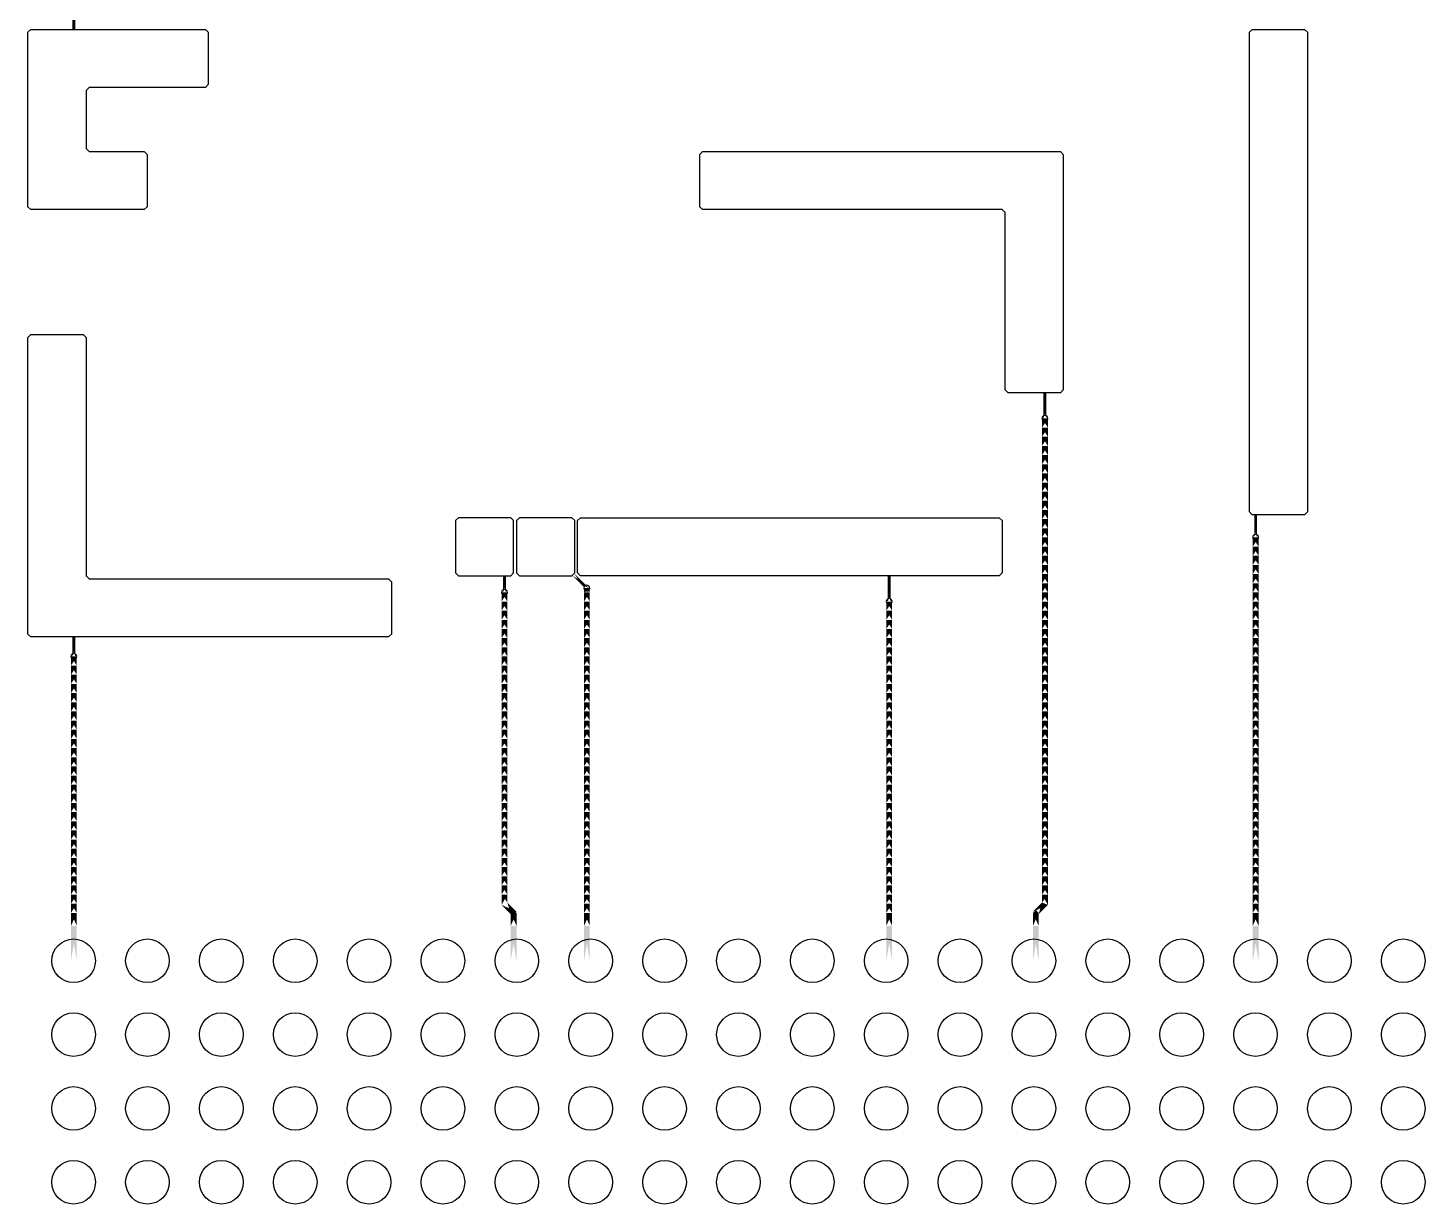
# Model space of a CAD drawing. Header units: metres. Extents: x -14835 to 79490, y -65266 to 750.
# Drawn here: x 31450 to 79490, y -65266 to -24805 of the extents above; entities that cross this region are included whole.
import ezdxf

# ---------------------------------------------------------------- set-up
doc = ezdxf.new("R2010")
doc.units = ezdxf.units.M

msp = doc.modelspace()

# ---------------------------------------------------------------- linework, layer by layer
for points in [[(31450, -24955), (31450, -24955), (31550, -24855), (37550, -24855), (37650, -24955), (37650, -26755), (37550, -26855), (33550, -26855), (33450, -26955), (33450, -28955), (33550, -29055), (35450, -29055), (35550, -29155), (35550, -30955), (35450, -31055), (31550, -31055), (31450, -30955), (31450, -24955)], [(73450, -24955), (73450, -24955), (73550, -24855), (75350, -24855), (75450, -24955), (75450, -41455), (75350, -41555), (73550, -41555), (73450, -41455), (73450, -24955)], [(54550, -29155), (54550, -29155), (54650, -29055), (66950, -29055), (67050, -29155), (67050, -37255), (66950, -37355), (65150, -37355), (65050, -37255), (65050, -31155), (64950, -31055), (54650, -31055), (54550, -30955), (54550, -29155)], [(31450, -35455), (31450, -35455), (31550, -35355), (33350, -35355), (33450, -35455), (33450, -43655), (33550, -43755), (43850, -43755), (43950, -43855), (43950, -45655), (43850, -45755), (31550, -45755), (31450, -45655), (31450, -35455)], [(46150, -41755), (46150, -43555), (46250, -43655), (48050, -43655), (48150, -43555), (48150, -41755), (48050, -41655), (46250, -41655), (46150, -41755)], [(48250, -41755), (48250, -43555), (48350, -43655), (50150, -43655), (50250, -43555), (50250, -41755), (50150, -41655), (48350, -41655), (48250, -41755)], [(50350, -41755), (50350, -41755), (50450, -41655), (64850, -41655), (64950, -41755), (64950, -43555), (64850, -43655), (50450, -43655), (50350, -43555), (50350, -41755)]]:
    msp.add_lwpolyline(points)
for centre in [(33020, -56896), (35560, -56896), (38100, -56896), (40640, -56896), (43180, -56896), (45720, -56896), (48260, -56896), (50800, -56896), (53340, -56896), (55880, -56896), (58420, -56896), (60960, -56896), (63500, -56896), (66040, -56896), (68580, -56896), (71120, -56896), (73660, -56896), (76200, -56896), (78740, -56896), (33020, -59436), (35560, -59436), (38100, -59436), (40640, -59436), (43180, -59436), (45720, -59436), (48260, -59436), (50800, -59436), (53340, -59436), (55880, -59436), (58420, -59436), (60960, -59436), (63500, -59436), (66040, -59436), (68580, -59436), (71120, -59436), (73660, -59436), (76200, -59436), (78740, -59436), (33020, -61976), (35560, -61976), (38100, -61976), (40640, -61976), (43180, -61976), (45720, -61976), (48260, -61976), (50800, -61976), (53340, -61976), (55880, -61976), (58420, -61976), (60960, -61976), (63500, -61976), (66040, -61976), (68580, -61976), (71120, -61976), (73660, -61976), (76200, -61976), (78740, -61976), (33020, -64516), (35560, -64516), (38100, -64516), (40640, -64516), (43180, -64516), (45720, -64516), (48260, -64516), (50800, -64516), (53340, -64516), (55880, -64516), (58420, -64516), (60960, -64516), (63500, -64516), (66040, -64516), (68580, -64516), (71120, -64516), (73660, -64516), (76200, -64516), (78740, -64516)]:
    msp.add_circle(centre, 750)
for centre in [(66420, -38238), (73665, -42333), (47835, -44223), (50670, -44075), (61065, -44538), (33030, -46428)]:
    msp.add_arc(centre, 100, 0, 359)
for points in [[(33080, -24855), (32980, -24855), (33080, -24378), (32980, -24378)], [(66370, -37355), (66470, -37355), (66370, -37923), (66470, -37923)], [(66370, -37923), (66470, -37923), (66370, -38238), (66470, -38238)], [(66370, -37923), (66470, -37923), (66470, -38238), (66370, -38238)], [(66320, -38238), (66520, -38238), (66320, -38553), (66520, -38553)], [(66320, -38238), (66520, -38238), (66520, -38553), (66320, -38553)], [(66320, -38553), (66520, -38553), (66320, -38868), (66520, -38868)], [(66320, -38553), (66520, -38553), (66520, -38868), (66320, -38868)], [(66320, -38868), (66520, -38868), (66320, -39183), (66520, -39183)], [(66320, -38868), (66520, -38868), (66520, -39183), (66320, -39183)], [(66320, -39183), (66520, -39183), (66320, -39498), (66520, -39498)], [(66320, -39183), (66520, -39183), (66520, -39498), (66320, -39498)], [(66320, -39498), (66520, -39498), (66320, -39813), (66520, -39813)], [(66320, -39498), (66520, -39498), (66520, -39813), (66320, -39813)], [(66320, -39813), (66520, -39813), (66320, -40128), (66520, -40128)], [(66320, -39813), (66520, -39813), (66520, -40128), (66320, -40128)], [(66320, -40128), (66520, -40128), (66320, -40443), (66520, -40443)], [(66320, -40128), (66520, -40128), (66520, -40443), (66320, -40443)], [(66320, -40443), (66520, -40443), (66320, -40758), (66520, -40758)], [(66320, -40443), (66520, -40443), (66520, -40758), (66320, -40758)], [(66320, -40758), (66520, -40758), (66320, -41073), (66520, -41073)], [(66320, -40758), (66520, -40758), (66520, -41073), (66320, -41073)], [(66320, -41073), (66520, -41073), (66320, -41388), (66520, -41388)], [(66320, -41073), (66520, -41073), (66520, -41388), (66320, -41388)], [(66320, -41388), (66520, -41388), (66320, -41703), (66520, -41703)], [(66320, -41388), (66520, -41388), (66520, -41703), (66320, -41703)], [(66320, -41703), (66520, -41703), (66320, -42018), (66520, -42018)], [(66320, -41703), (66520, -41703), (66520, -42018), (66320, -42018)], [(73615, -41555), (73715, -41555), (73615, -42018), (73715, -42018)], [(66320, -42018), (66520, -42018), (66320, -42333), (66520, -42333)], [(66320, -42018), (66520, -42018), (66520, -42333), (66320, -42333)], [(73615, -42018), (73715, -42018), (73615, -42333), (73715, -42333)], [(73615, -42018), (73715, -42018), (73715, -42333), (73615, -42333)], [(66320, -42333), (66520, -42333), (66320, -42648), (66520, -42648)], [(66320, -42333), (66520, -42333), (66520, -42648), (66320, -42648)], [(66320, -42648), (66520, -42648), (66320, -42963), (66520, -42963)], [(66320, -42648), (66520, -42648), (66520, -42963), (66320, -42963)], [(73565, -42333), (73765, -42333), (73565, -42648), (73765, -42648)], [(73565, -42333), (73765, -42333), (73765, -42648), (73565, -42648)], [(73565, -42648), (73765, -42648), (73565, -42963), (73765, -42963)], [(73565, -42648), (73765, -42648), (73765, -42963), (73565, -42963)], [(66320, -42963), (66520, -42963), (66320, -43278), (66520, -43278)], [(66320, -42963), (66520, -42963), (66520, -43278), (66320, -43278)], [(73565, -42963), (73765, -42963), (73565, -43278), (73765, -43278)], [(73565, -42963), (73765, -42963), (73765, -43278), (73565, -43278)], [(47785, -43655), (47885, -43655), (47785, -43908), (47885, -43908)], [(50164.644661, -43640.355339), (50235.355339, -43569.644661), (50479.644661, -43955.355339), (50550.355339, -43884.644661)], [(50164.644661, -43640.355339), (50235.355339, -43569.644661), (50550.355339, -43884.644661), (50479.644661, -43955.355339)], [(61015, -43655), (61115, -43655), (61015, -44223), (61115, -44223)], [(66320, -43278), (66520, -43278), (66320, -43593), (66520, -43593)], [(66320, -43278), (66520, -43278), (66520, -43593), (66320, -43593)], [(66320, -43593), (66520, -43593), (66320, -43908), (66520, -43908)], [(66320, -43593), (66520, -43593), (66520, -43908), (66320, -43908)], [(73565, -43278), (73765, -43278), (73565, -43593), (73765, -43593)], [(73565, -43278), (73765, -43278), (73765, -43593), (73565, -43593)], [(73565, -43593), (73765, -43593), (73565, -43908), (73765, -43908)], [(73565, -43593), (73765, -43593), (73765, -43908), (73565, -43908)], [(47785, -43908), (47885, -43908), (47785, -44223), (47885, -44223)], [(47785, -43908), (47885, -43908), (47885, -44223), (47785, -44223)], [(50479.644661, -43955.355339), (50550.355339, -43884.644661), (50599.3, -44075), (50740.7, -44075)], [(50479.644661, -43955.355339), (50550.355339, -43884.644661), (50740.7, -44075), (50599.3, -44075)], [(50570, -44075), (50770, -44075), (50770, -44223), (50570, -44223)], [(50570, -44075), (50770, -44075), (50570, -44223), (50770, -44223)], [(66320, -43908), (66520, -43908), (66320, -44223), (66520, -44223)], [(66320, -43908), (66520, -43908), (66520, -44223), (66320, -44223)], [(73565, -43908), (73765, -43908), (73565, -44223), (73765, -44223)], [(73565, -43908), (73765, -43908), (73765, -44223), (73565, -44223)], [(47735, -44223), (47935, -44223), (47735, -44538), (47935, -44538)], [(47735, -44223), (47935, -44223), (47935, -44538), (47735, -44538)], [(47735, -44538), (47935, -44538), (47735, -44853), (47935, -44853)], [(47735, -44538), (47935, -44538), (47935, -44853), (47735, -44853)], [(50570, -44223), (50770, -44223), (50570, -44538), (50770, -44538)], [(50570, -44223), (50770, -44223), (50770, -44538), (50570, -44538)], [(50570, -44538), (50770, -44538), (50570, -44853), (50770, -44853)], [(50570, -44538), (50770, -44538), (50770, -44853), (50570, -44853)], [(60965, -44538), (61165, -44538), (60965, -44853), (61165, -44853)], [(60965, -44538), (61165, -44538), (61165, -44853), (60965, -44853)], [(61015, -44223), (61115, -44223), (61015, -44538), (61115, -44538)], [(61015, -44223), (61115, -44223), (61115, -44538), (61015, -44538)], [(66320, -44223), (66520, -44223), (66320, -44538), (66520, -44538)], [(66320, -44223), (66520, -44223), (66520, -44538), (66320, -44538)], [(66320, -44538), (66520, -44538), (66320, -44853), (66520, -44853)], [(66320, -44538), (66520, -44538), (66520, -44853), (66320, -44853)], [(73565, -44223), (73765, -44223), (73565, -44538), (73765, -44538)], [(73565, -44223), (73765, -44223), (73765, -44538), (73565, -44538)], [(73565, -44538), (73765, -44538), (73565, -44853), (73765, -44853)], [(73565, -44538), (73765, -44538), (73765, -44853), (73565, -44853)], [(47735, -44853), (47935, -44853), (47735, -45168), (47935, -45168)], [(47735, -44853), (47935, -44853), (47935, -45168), (47735, -45168)], [(50570, -44853), (50770, -44853), (50570, -45168), (50770, -45168)], [(50570, -44853), (50770, -44853), (50770, -45168), (50570, -45168)], [(60965, -44853), (61165, -44853), (60965, -45168), (61165, -45168)], [(60965, -44853), (61165, -44853), (61165, -45168), (60965, -45168)], [(66320, -44853), (66520, -44853), (66320, -45168), (66520, -45168)], [(66320, -44853), (66520, -44853), (66520, -45168), (66320, -45168)], [(73565, -44853), (73765, -44853), (73565, -45168), (73765, -45168)], [(73565, -44853), (73765, -44853), (73765, -45168), (73565, -45168)], [(47735, -45168), (47935, -45168), (47735, -45483), (47935, -45483)], [(47735, -45168), (47935, -45168), (47935, -45483), (47735, -45483)], [(47735, -45483), (47935, -45483), (47735, -45798), (47935, -45798)], [(47735, -45483), (47935, -45483), (47935, -45798), (47735, -45798)], [(50570, -45168), (50770, -45168), (50570, -45483), (50770, -45483)], [(50570, -45168), (50770, -45168), (50770, -45483), (50570, -45483)], [(50570, -45483), (50770, -45483), (50570, -45798), (50770, -45798)], [(50570, -45483), (50770, -45483), (50770, -45798), (50570, -45798)], [(60965, -45168), (61165, -45168), (60965, -45483), (61165, -45483)], [(60965, -45168), (61165, -45168), (61165, -45483), (60965, -45483)], [(60965, -45483), (61165, -45483), (60965, -45798), (61165, -45798)], [(60965, -45483), (61165, -45483), (61165, -45798), (60965, -45798)], [(66320, -45168), (66520, -45168), (66320, -45483), (66520, -45483)], [(66320, -45168), (66520, -45168), (66520, -45483), (66320, -45483)], [(66320, -45483), (66520, -45483), (66320, -45798), (66520, -45798)], [(66320, -45483), (66520, -45483), (66520, -45798), (66320, -45798)], [(73565, -45168), (73765, -45168), (73565, -45483), (73765, -45483)], [(73565, -45168), (73765, -45168), (73765, -45483), (73565, -45483)], [(73565, -45483), (73765, -45483), (73565, -45798), (73765, -45798)], [(73565, -45483), (73765, -45483), (73765, -45798), (73565, -45798)], [(32980, -45755), (33080, -45755), (32980, -46113), (33080, -46113)], [(32980, -46113), (33080, -46113), (32980, -46428), (33080, -46428)], [(32980, -46113), (33080, -46113), (33080, -46428), (32980, -46428)], [(47735, -45798), (47935, -45798), (47735, -46113), (47935, -46113)], [(47735, -45798), (47935, -45798), (47935, -46113), (47735, -46113)], [(47735, -46113), (47935, -46113), (47735, -46428), (47935, -46428)], [(47735, -46113), (47935, -46113), (47935, -46428), (47735, -46428)], [(50570, -45798), (50770, -45798), (50570, -46113), (50770, -46113)], [(50570, -45798), (50770, -45798), (50770, -46113), (50570, -46113)], [(50570, -46113), (50770, -46113), (50570, -46428), (50770, -46428)], [(50570, -46113), (50770, -46113), (50770, -46428), (50570, -46428)], [(60965, -45798), (61165, -45798), (60965, -46113), (61165, -46113)], [(60965, -45798), (61165, -45798), (61165, -46113), (60965, -46113)], [(60965, -46113), (61165, -46113), (60965, -46428), (61165, -46428)], [(60965, -46113), (61165, -46113), (61165, -46428), (60965, -46428)], [(66320, -45798), (66520, -45798), (66320, -46113), (66520, -46113)], [(66320, -45798), (66520, -45798), (66520, -46113), (66320, -46113)], [(66320, -46113), (66520, -46113), (66320, -46428), (66520, -46428)], [(66320, -46113), (66520, -46113), (66520, -46428), (66320, -46428)], [(73565, -45798), (73765, -45798), (73565, -46113), (73765, -46113)], [(73565, -45798), (73765, -45798), (73765, -46113), (73565, -46113)], [(73565, -46113), (73765, -46113), (73565, -46428), (73765, -46428)], [(73565, -46113), (73765, -46113), (73765, -46428), (73565, -46428)], [(32930, -46428), (33130, -46428), (32930, -46743), (33130, -46743)], [(32930, -46428), (33130, -46428), (33130, -46743), (32930, -46743)], [(47735, -46428), (47935, -46428), (47735, -46743), (47935, -46743)], [(47735, -46428), (47935, -46428), (47935, -46743), (47735, -46743)], [(50570, -46428), (50770, -46428), (50570, -46743), (50770, -46743)], [(50570, -46428), (50770, -46428), (50770, -46743), (50570, -46743)], [(60965, -46428), (61165, -46428), (60965, -46743), (61165, -46743)], [(60965, -46428), (61165, -46428), (61165, -46743), (60965, -46743)], [(66320, -46428), (66520, -46428), (66320, -46743), (66520, -46743)], [(66320, -46428), (66520, -46428), (66520, -46743), (66320, -46743)], [(73565, -46428), (73765, -46428), (73565, -46743), (73765, -46743)], [(73565, -46428), (73765, -46428), (73765, -46743), (73565, -46743)], [(32930, -46743), (33130, -46743), (32930, -47058), (33130, -47058)], [(32930, -46743), (33130, -46743), (33130, -47058), (32930, -47058)], [(32930, -47058), (33130, -47058), (32930, -47373), (33130, -47373)], [(32930, -47058), (33130, -47058), (33130, -47373), (32930, -47373)], [(47735, -46743), (47935, -46743), (47735, -47058), (47935, -47058)], [(47735, -46743), (47935, -46743), (47935, -47058), (47735, -47058)], [(47735, -47058), (47935, -47058), (47735, -47373), (47935, -47373)], [(47735, -47058), (47935, -47058), (47935, -47373), (47735, -47373)], [(50570, -46743), (50770, -46743), (50570, -47058), (50770, -47058)], [(50570, -46743), (50770, -46743), (50770, -47058), (50570, -47058)], [(50570, -47058), (50770, -47058), (50570, -47373), (50770, -47373)], [(50570, -47058), (50770, -47058), (50770, -47373), (50570, -47373)], [(60965, -46743), (61165, -46743), (60965, -47058), (61165, -47058)], [(60965, -46743), (61165, -46743), (61165, -47058), (60965, -47058)], [(60965, -47058), (61165, -47058), (60965, -47373), (61165, -47373)], [(60965, -47058), (61165, -47058), (61165, -47373), (60965, -47373)], [(66320, -46743), (66520, -46743), (66320, -47058), (66520, -47058)], [(66320, -46743), (66520, -46743), (66520, -47058), (66320, -47058)], [(66320, -47058), (66520, -47058), (66320, -47373), (66520, -47373)], [(66320, -47058), (66520, -47058), (66520, -47373), (66320, -47373)], [(73565, -46743), (73765, -46743), (73565, -47058), (73765, -47058)], [(73565, -46743), (73765, -46743), (73765, -47058), (73565, -47058)], [(73565, -47058), (73765, -47058), (73565, -47373), (73765, -47373)], [(73565, -47058), (73765, -47058), (73765, -47373), (73565, -47373)], [(32930, -47373), (33130, -47373), (32930, -47688), (33130, -47688)], [(32930, -47373), (33130, -47373), (33130, -47688), (32930, -47688)], [(47735, -47373), (47935, -47373), (47735, -47688), (47935, -47688)], [(47735, -47373), (47935, -47373), (47935, -47688), (47735, -47688)], [(50570, -47373), (50770, -47373), (50570, -47688), (50770, -47688)], [(50570, -47373), (50770, -47373), (50770, -47688), (50570, -47688)], [(60965, -47373), (61165, -47373), (60965, -47688), (61165, -47688)], [(60965, -47373), (61165, -47373), (61165, -47688), (60965, -47688)], [(66320, -47373), (66520, -47373), (66320, -47688), (66520, -47688)], [(66320, -47373), (66520, -47373), (66520, -47688), (66320, -47688)], [(73565, -47373), (73765, -47373), (73565, -47688), (73765, -47688)], [(73565, -47373), (73765, -47373), (73765, -47688), (73565, -47688)], [(32930, -47688), (33130, -47688), (32930, -48003), (33130, -48003)], [(32930, -47688), (33130, -47688), (33130, -48003), (32930, -48003)], [(32930, -48003), (33130, -48003), (32930, -48318), (33130, -48318)], [(32930, -48003), (33130, -48003), (33130, -48318), (32930, -48318)], [(47735, -47688), (47935, -47688), (47735, -48003), (47935, -48003)], [(47735, -47688), (47935, -47688), (47935, -48003), (47735, -48003)], [(47735, -48003), (47935, -48003), (47735, -48318), (47935, -48318)], [(47735, -48003), (47935, -48003), (47935, -48318), (47735, -48318)], [(50570, -47688), (50770, -47688), (50570, -48003), (50770, -48003)], [(50570, -47688), (50770, -47688), (50770, -48003), (50570, -48003)], [(50570, -48003), (50770, -48003), (50570, -48318), (50770, -48318)], [(50570, -48003), (50770, -48003), (50770, -48318), (50570, -48318)], [(60965, -47688), (61165, -47688), (60965, -48003), (61165, -48003)], [(60965, -47688), (61165, -47688), (61165, -48003), (60965, -48003)], [(60965, -48003), (61165, -48003), (60965, -48318), (61165, -48318)], [(60965, -48003), (61165, -48003), (61165, -48318), (60965, -48318)], [(66320, -47688), (66520, -47688), (66320, -48003), (66520, -48003)], [(66320, -47688), (66520, -47688), (66520, -48003), (66320, -48003)], [(66320, -48003), (66520, -48003), (66320, -48318), (66520, -48318)], [(66320, -48003), (66520, -48003), (66520, -48318), (66320, -48318)], [(73565, -47688), (73765, -47688), (73565, -48003), (73765, -48003)], [(73565, -47688), (73765, -47688), (73765, -48003), (73565, -48003)], [(73565, -48003), (73765, -48003), (73565, -48318), (73765, -48318)], [(73565, -48003), (73765, -48003), (73765, -48318), (73565, -48318)], [(32930, -48318), (33130, -48318), (32930, -48633), (33130, -48633)], [(32930, -48318), (33130, -48318), (33130, -48633), (32930, -48633)], [(47735, -48318), (47935, -48318), (47735, -48633), (47935, -48633)], [(47735, -48318), (47935, -48318), (47935, -48633), (47735, -48633)], [(50570, -48318), (50770, -48318), (50570, -48633), (50770, -48633)], [(50570, -48318), (50770, -48318), (50770, -48633), (50570, -48633)], [(60965, -48318), (61165, -48318), (60965, -48633), (61165, -48633)], [(60965, -48318), (61165, -48318), (61165, -48633), (60965, -48633)], [(66320, -48318), (66520, -48318), (66320, -48633), (66520, -48633)], [(66320, -48318), (66520, -48318), (66520, -48633), (66320, -48633)], [(73565, -48318), (73765, -48318), (73565, -48633), (73765, -48633)], [(73565, -48318), (73765, -48318), (73765, -48633), (73565, -48633)], [(32930, -48633), (33130, -48633), (32930, -48948), (33130, -48948)], [(32930, -48633), (33130, -48633), (33130, -48948), (32930, -48948)], [(32930, -48948), (33130, -48948), (32930, -49263), (33130, -49263)], [(32930, -48948), (33130, -48948), (33130, -49263), (32930, -49263)], [(47735, -48633), (47935, -48633), (47735, -48948), (47935, -48948)], [(47735, -48633), (47935, -48633), (47935, -48948), (47735, -48948)], [(47735, -48948), (47935, -48948), (47735, -49263), (47935, -49263)], [(47735, -48948), (47935, -48948), (47935, -49263), (47735, -49263)], [(50570, -48633), (50770, -48633), (50570, -48948), (50770, -48948)], [(50570, -48633), (50770, -48633), (50770, -48948), (50570, -48948)], [(50570, -48948), (50770, -48948), (50570, -49263), (50770, -49263)], [(50570, -48948), (50770, -48948), (50770, -49263), (50570, -49263)], [(60965, -48633), (61165, -48633), (60965, -48948), (61165, -48948)], [(60965, -48633), (61165, -48633), (61165, -48948), (60965, -48948)], [(60965, -48948), (61165, -48948), (60965, -49263), (61165, -49263)], [(60965, -48948), (61165, -48948), (61165, -49263), (60965, -49263)], [(66320, -48633), (66520, -48633), (66320, -48948), (66520, -48948)], [(66320, -48633), (66520, -48633), (66520, -48948), (66320, -48948)], [(66320, -48948), (66520, -48948), (66320, -49263), (66520, -49263)], [(66320, -48948), (66520, -48948), (66520, -49263), (66320, -49263)], [(73565, -48633), (73765, -48633), (73565, -48948), (73765, -48948)], [(73565, -48633), (73765, -48633), (73765, -48948), (73565, -48948)], [(73565, -48948), (73765, -48948), (73565, -49263), (73765, -49263)], [(73565, -48948), (73765, -48948), (73765, -49263), (73565, -49263)], [(32930, -49263), (33130, -49263), (32930, -49578), (33130, -49578)], [(32930, -49263), (33130, -49263), (33130, -49578), (32930, -49578)], [(47735, -49263), (47935, -49263), (47735, -49578), (47935, -49578)], [(47735, -49263), (47935, -49263), (47935, -49578), (47735, -49578)], [(50570, -49263), (50770, -49263), (50570, -49578), (50770, -49578)], [(50570, -49263), (50770, -49263), (50770, -49578), (50570, -49578)], [(60965, -49263), (61165, -49263), (60965, -49578), (61165, -49578)], [(60965, -49263), (61165, -49263), (61165, -49578), (60965, -49578)], [(66320, -49263), (66520, -49263), (66320, -49578), (66520, -49578)], [(66320, -49263), (66520, -49263), (66520, -49578), (66320, -49578)], [(73565, -49263), (73765, -49263), (73565, -49578), (73765, -49578)], [(73565, -49263), (73765, -49263), (73765, -49578), (73565, -49578)], [(32930, -49578), (33130, -49578), (32930, -49893), (33130, -49893)], [(32930, -49578), (33130, -49578), (33130, -49893), (32930, -49893)], [(32930, -49893), (33130, -49893), (32930, -50208), (33130, -50208)], [(32930, -49893), (33130, -49893), (33130, -50208), (32930, -50208)], [(47735, -49578), (47935, -49578), (47735, -49893), (47935, -49893)], [(47735, -49578), (47935, -49578), (47935, -49893), (47735, -49893)], [(47735, -49893), (47935, -49893), (47735, -50208), (47935, -50208)], [(47735, -49893), (47935, -49893), (47935, -50208), (47735, -50208)], [(50570, -49578), (50770, -49578), (50570, -49893), (50770, -49893)], [(50570, -49578), (50770, -49578), (50770, -49893), (50570, -49893)], [(50570, -49893), (50770, -49893), (50570, -50208), (50770, -50208)], [(50570, -49893), (50770, -49893), (50770, -50208), (50570, -50208)], [(60965, -49578), (61165, -49578), (60965, -49893), (61165, -49893)], [(60965, -49578), (61165, -49578), (61165, -49893), (60965, -49893)], [(60965, -49893), (61165, -49893), (60965, -50208), (61165, -50208)], [(60965, -49893), (61165, -49893), (61165, -50208), (60965, -50208)], [(66320, -49578), (66520, -49578), (66320, -49893), (66520, -49893)], [(66320, -49578), (66520, -49578), (66520, -49893), (66320, -49893)], [(66320, -49893), (66520, -49893), (66320, -50208), (66520, -50208)], [(66320, -49893), (66520, -49893), (66520, -50208), (66320, -50208)], [(73565, -49578), (73765, -49578), (73565, -49893), (73765, -49893)], [(73565, -49578), (73765, -49578), (73765, -49893), (73565, -49893)], [(73565, -49893), (73765, -49893), (73565, -50208), (73765, -50208)], [(73565, -49893), (73765, -49893), (73765, -50208), (73565, -50208)], [(32930, -50208), (33130, -50208), (32930, -50523), (33130, -50523)], [(32930, -50208), (33130, -50208), (33130, -50523), (32930, -50523)], [(47735, -50208), (47935, -50208), (47735, -50523), (47935, -50523)], [(47735, -50208), (47935, -50208), (47935, -50523), (47735, -50523)], [(50570, -50208), (50770, -50208), (50570, -50523), (50770, -50523)], [(50570, -50208), (50770, -50208), (50770, -50523), (50570, -50523)], [(60965, -50208), (61165, -50208), (60965, -50523), (61165, -50523)], [(60965, -50208), (61165, -50208), (61165, -50523), (60965, -50523)], [(66320, -50208), (66520, -50208), (66320, -50523), (66520, -50523)], [(66320, -50208), (66520, -50208), (66520, -50523), (66320, -50523)], [(73565, -50208), (73765, -50208), (73565, -50523), (73765, -50523)], [(73565, -50208), (73765, -50208), (73765, -50523), (73565, -50523)], [(32930, -50523), (33130, -50523), (32930, -50838), (33130, -50838)], [(32930, -50523), (33130, -50523), (33130, -50838), (32930, -50838)], [(32930, -50838), (33130, -50838), (32930, -51153), (33130, -51153)], [(32930, -50838), (33130, -50838), (33130, -51153), (32930, -51153)], [(47735, -50523), (47935, -50523), (47735, -50838), (47935, -50838)], [(47735, -50523), (47935, -50523), (47935, -50838), (47735, -50838)], [(47735, -50838), (47935, -50838), (47735, -51153), (47935, -51153)], [(47735, -50838), (47935, -50838), (47935, -51153), (47735, -51153)], [(50570, -50523), (50770, -50523), (50570, -50838), (50770, -50838)], [(50570, -50523), (50770, -50523), (50770, -50838), (50570, -50838)], [(50570, -50838), (50770, -50838), (50570, -51153), (50770, -51153)], [(50570, -50838), (50770, -50838), (50770, -51153), (50570, -51153)], [(60965, -50523), (61165, -50523), (60965, -50838), (61165, -50838)], [(60965, -50523), (61165, -50523), (61165, -50838), (60965, -50838)], [(60965, -50838), (61165, -50838), (60965, -51153), (61165, -51153)], [(60965, -50838), (61165, -50838), (61165, -51153), (60965, -51153)], [(66320, -50523), (66520, -50523), (66320, -50838), (66520, -50838)], [(66320, -50523), (66520, -50523), (66520, -50838), (66320, -50838)], [(66320, -50838), (66520, -50838), (66320, -51153), (66520, -51153)], [(66320, -50838), (66520, -50838), (66520, -51153), (66320, -51153)], [(73565, -50523), (73765, -50523), (73565, -50838), (73765, -50838)], [(73565, -50523), (73765, -50523), (73765, -50838), (73565, -50838)], [(73565, -50838), (73765, -50838), (73565, -51153), (73765, -51153)], [(73565, -50838), (73765, -50838), (73765, -51153), (73565, -51153)], [(32930, -51153), (33130, -51153), (32930, -51468), (33130, -51468)], [(32930, -51153), (33130, -51153), (33130, -51468), (32930, -51468)], [(47735, -51153), (47935, -51153), (47735, -51468), (47935, -51468)], [(47735, -51153), (47935, -51153), (47935, -51468), (47735, -51468)], [(50570, -51153), (50770, -51153), (50570, -51468), (50770, -51468)], [(50570, -51153), (50770, -51153), (50770, -51468), (50570, -51468)], [(60965, -51153), (61165, -51153), (60965, -51468), (61165, -51468)], [(60965, -51153), (61165, -51153), (61165, -51468), (60965, -51468)], [(66320, -51153), (66520, -51153), (66320, -51468), (66520, -51468)], [(66320, -51153), (66520, -51153), (66520, -51468), (66320, -51468)], [(73565, -51153), (73765, -51153), (73565, -51468), (73765, -51468)], [(73565, -51153), (73765, -51153), (73765, -51468), (73565, -51468)], [(32930, -51468), (33130, -51468), (32930, -51783), (33130, -51783)], [(32930, -51468), (33130, -51468), (33130, -51783), (32930, -51783)], [(32930, -51783), (33130, -51783), (32930, -52098), (33130, -52098)], [(32930, -51783), (33130, -51783), (33130, -52098), (32930, -52098)], [(47735, -51468), (47935, -51468), (47735, -51783), (47935, -51783)], [(47735, -51468), (47935, -51468), (47935, -51783), (47735, -51783)], [(47735, -51783), (47935, -51783), (47735, -52098), (47935, -52098)], [(47735, -51783), (47935, -51783), (47935, -52098), (47735, -52098)], [(50570, -51468), (50770, -51468), (50570, -51783), (50770, -51783)], [(50570, -51468), (50770, -51468), (50770, -51783), (50570, -51783)], [(50570, -51783), (50770, -51783), (50570, -52098), (50770, -52098)], [(50570, -51783), (50770, -51783), (50770, -52098), (50570, -52098)], [(60965, -51468), (61165, -51468), (60965, -51783), (61165, -51783)], [(60965, -51468), (61165, -51468), (61165, -51783), (60965, -51783)], [(60965, -51783), (61165, -51783), (60965, -52098), (61165, -52098)], [(60965, -51783), (61165, -51783), (61165, -52098), (60965, -52098)], [(66320, -51468), (66520, -51468), (66320, -51783), (66520, -51783)], [(66320, -51468), (66520, -51468), (66520, -51783), (66320, -51783)], [(66320, -51783), (66520, -51783), (66320, -52098), (66520, -52098)], [(66320, -51783), (66520, -51783), (66520, -52098), (66320, -52098)], [(73565, -51468), (73765, -51468), (73565, -51783), (73765, -51783)], [(73565, -51468), (73765, -51468), (73765, -51783), (73565, -51783)], [(73565, -51783), (73765, -51783), (73565, -52098), (73765, -52098)], [(73565, -51783), (73765, -51783), (73765, -52098), (73565, -52098)], [(32930, -52098), (33130, -52098), (32930, -52413), (33130, -52413)], [(32930, -52098), (33130, -52098), (33130, -52413), (32930, -52413)], [(47735, -52098), (47935, -52098), (47735, -52413), (47935, -52413)], [(47735, -52098), (47935, -52098), (47935, -52413), (47735, -52413)], [(50570, -52098), (50770, -52098), (50570, -52413), (50770, -52413)], [(50570, -52098), (50770, -52098), (50770, -52413), (50570, -52413)], [(60965, -52098), (61165, -52098), (60965, -52413), (61165, -52413)], [(60965, -52098), (61165, -52098), (61165, -52413), (60965, -52413)], [(66320, -52098), (66520, -52098), (66320, -52413), (66520, -52413)], [(66320, -52098), (66520, -52098), (66520, -52413), (66320, -52413)], [(73565, -52098), (73765, -52098), (73565, -52413), (73765, -52413)], [(73565, -52098), (73765, -52098), (73765, -52413), (73565, -52413)], [(32930, -52413), (33130, -52413), (32930, -52728), (33130, -52728)], [(32930, -52413), (33130, -52413), (33130, -52728), (32930, -52728)], [(32930, -52728), (33130, -52728), (32930, -53043), (33130, -53043)], [(32930, -52728), (33130, -52728), (33130, -53043), (32930, -53043)], [(47735, -52413), (47935, -52413), (47735, -52728), (47935, -52728)], [(47735, -52413), (47935, -52413), (47935, -52728), (47735, -52728)], [(47735, -52728), (47935, -52728), (47735, -53043), (47935, -53043)], [(47735, -52728), (47935, -52728), (47935, -53043), (47735, -53043)], [(50570, -52413), (50770, -52413), (50570, -52728), (50770, -52728)], [(50570, -52413), (50770, -52413), (50770, -52728), (50570, -52728)], [(50570, -52728), (50770, -52728), (50570, -53043), (50770, -53043)], [(50570, -52728), (50770, -52728), (50770, -53043), (50570, -53043)], [(60965, -52413), (61165, -52413), (60965, -52728), (61165, -52728)], [(60965, -52413), (61165, -52413), (61165, -52728), (60965, -52728)], [(60965, -52728), (61165, -52728), (60965, -53043), (61165, -53043)], [(60965, -52728), (61165, -52728), (61165, -53043), (60965, -53043)], [(66320, -52413), (66520, -52413), (66320, -52728), (66520, -52728)], [(66320, -52413), (66520, -52413), (66520, -52728), (66320, -52728)], [(66320, -52728), (66520, -52728), (66320, -53043), (66520, -53043)], [(66320, -52728), (66520, -52728), (66520, -53043), (66320, -53043)], [(73565, -52413), (73765, -52413), (73565, -52728), (73765, -52728)], [(73565, -52413), (73765, -52413), (73765, -52728), (73565, -52728)], [(73565, -52728), (73765, -52728), (73565, -53043), (73765, -53043)], [(73565, -52728), (73765, -52728), (73765, -53043), (73565, -53043)], [(32930, -53043), (33130, -53043), (32930, -53358), (33130, -53358)], [(32930, -53043), (33130, -53043), (33130, -53358), (32930, -53358)], [(47735, -53043), (47935, -53043), (47735, -53358), (47935, -53358)], [(47735, -53043), (47935, -53043), (47935, -53358), (47735, -53358)], [(50570, -53043), (50770, -53043), (50570, -53358), (50770, -53358)], [(50570, -53043), (50770, -53043), (50770, -53358), (50570, -53358)], [(60965, -53043), (61165, -53043), (60965, -53358), (61165, -53358)], [(60965, -53043), (61165, -53043), (61165, -53358), (60965, -53358)], [(66320, -53043), (66520, -53043), (66320, -53358), (66520, -53358)], [(66320, -53043), (66520, -53043), (66520, -53358), (66320, -53358)], [(73565, -53043), (73765, -53043), (73565, -53358), (73765, -53358)], [(73565, -53043), (73765, -53043), (73765, -53358), (73565, -53358)], [(32930, -53358), (33130, -53358), (32930, -53673), (33130, -53673)], [(32930, -53358), (33130, -53358), (33130, -53673), (32930, -53673)], [(32930, -53673), (33130, -53673), (32930, -53988), (33130, -53988)], [(32930, -53673), (33130, -53673), (33130, -53988), (32930, -53988)], [(47735, -53358), (47935, -53358), (47735, -53673), (47935, -53673)], [(47735, -53358), (47935, -53358), (47935, -53673), (47735, -53673)], [(47735, -53673), (47935, -53673), (47735, -53988), (47935, -53988)], [(47735, -53673), (47935, -53673), (47935, -53988), (47735, -53988)], [(50570, -53358), (50770, -53358), (50570, -53673), (50770, -53673)], [(50570, -53358), (50770, -53358), (50770, -53673), (50570, -53673)], [(50570, -53673), (50770, -53673), (50570, -53988), (50770, -53988)], [(50570, -53673), (50770, -53673), (50770, -53988), (50570, -53988)], [(60965, -53358), (61165, -53358), (60965, -53673), (61165, -53673)], [(60965, -53358), (61165, -53358), (61165, -53673), (60965, -53673)], [(60965, -53673), (61165, -53673), (60965, -53988), (61165, -53988)], [(60965, -53673), (61165, -53673), (61165, -53988), (60965, -53988)], [(66320, -53358), (66520, -53358), (66320, -53673), (66520, -53673)], [(66320, -53358), (66520, -53358), (66520, -53673), (66320, -53673)], [(66320, -53673), (66520, -53673), (66320, -53988), (66520, -53988)], [(66320, -53673), (66520, -53673), (66520, -53988), (66320, -53988)], [(73565, -53358), (73765, -53358), (73565, -53673), (73765, -53673)], [(73565, -53358), (73765, -53358), (73765, -53673), (73565, -53673)], [(73565, -53673), (73765, -53673), (73565, -53988), (73765, -53988)], [(73565, -53673), (73765, -53673), (73765, -53988), (73565, -53988)], [(32930, -53988), (33130, -53988), (32930, -54303), (33130, -54303)], [(32930, -53988), (33130, -53988), (33130, -54303), (32930, -54303)], [(47735, -53988), (47935, -53988), (47735, -54303), (47935, -54303)], [(47735, -53988), (47935, -53988), (47935, -54303), (47735, -54303)], [(50570, -53988), (50770, -53988), (50570, -54303), (50770, -54303)], [(50570, -53988), (50770, -53988), (50770, -54303), (50570, -54303)], [(60965, -53988), (61165, -53988), (60965, -54303), (61165, -54303)], [(60965, -53988), (61165, -53988), (61165, -54303), (60965, -54303)], [(66320, -53988), (66520, -53988), (66320, -54303), (66520, -54303)], [(66320, -53988), (66520, -53988), (66520, -54303), (66320, -54303)], [(73565, -53988), (73765, -53988), (73565, -54303), (73765, -54303)], [(73565, -53988), (73765, -53988), (73765, -54303), (73565, -54303)], [(32930, -54303), (33130, -54303), (32930, -54618), (33130, -54618)], [(32930, -54303), (33130, -54303), (33130, -54618), (32930, -54618)], [(32930, -54618), (33130, -54618), (32930, -54933), (33130, -54933)], [(32930, -54618), (33130, -54618), (33130, -54933), (32930, -54933)], [(47735, -54303), (47935, -54303), (47735, -54618), (47935, -54618)], [(47735, -54303), (47935, -54303), (47935, -54618), (47735, -54618)], [(47735, -54618), (47935, -54618), (47735, -54974.421356), (47935, -54891.578644)], [(47735, -54618), (47935, -54618), (47935, -54891.578644), (47735, -54974.421356)], [(50570, -54303), (50770, -54303), (50570, -54618), (50770, -54618)], [(50570, -54303), (50770, -54303), (50770, -54618), (50570, -54618)], [(50570, -54618), (50770, -54618), (50570, -54933), (50770, -54933)], [(50570, -54618), (50770, -54618), (50770, -54933), (50570, -54933)], [(60965, -54303), (61165, -54303), (60965, -54618), (61165, -54618)], [(60965, -54303), (61165, -54303), (61165, -54618), (60965, -54618)], [(60965, -54618), (61165, -54618), (60965, -54933), (61165, -54933)], [(60965, -54618), (61165, -54618), (61165, -54933), (60965, -54933)], [(66320, -54303), (66520, -54303), (66320, -54618), (66520, -54618)], [(66320, -54303), (66520, -54303), (66520, -54618), (66320, -54618)], [(66320, -54618), (66520, -54618), (66520, -54974.421356), (66320, -54891.578644)], [(66320, -54618), (66520, -54618), (66320, -54891.578644), (66520, -54974.421356)], [(73565, -54303), (73765, -54303), (73565, -54618), (73765, -54618)], [(73565, -54303), (73765, -54303), (73765, -54618), (73565, -54618)], [(73565, -54618), (73765, -54618), (73565, -54933), (73765, -54933)], [(73565, -54618), (73765, -54618), (73765, -54933), (73565, -54933)], [(32930, -54933), (33130, -54933), (32930, -55248), (33130, -55248)], [(32930, -54933), (33130, -54933), (33130, -55248), (32930, -55248)], [(47935, -54891.578644), (47735, -54974.421356), (48250, -55206.578644), (48050, -55289.421356)], [(47935, -54891.578644), (47735, -54974.421356), (48050, -55289.421356), (48250, -55206.578644)], [(48150, -55148), (48050, -55248), (48250, -55248), (48150, -55348)], [(50570, -54933), (50770, -54933), (50570, -55248), (50770, -55248)], [(50570, -54933), (50770, -54933), (50770, -55248), (50570, -55248)], [(60965, -54933), (61165, -54933), (60965, -55248), (61165, -55248)], [(60965, -54933), (61165, -54933), (61165, -55248), (60965, -55248)], [(66320, -54891.578644), (66520, -54974.421356), (66005, -55206.578644), (66205, -55289.421356)], [(66320, -54891.578644), (66520, -54974.421356), (66205, -55289.421356), (66005, -55206.578644)], [(66105, -55148), (66005, -55248), (66205, -55248), (66105, -55348)], [(73565, -54933), (73765, -54933), (73565, -55248), (73765, -55248)], [(73565, -54933), (73765, -54933), (73765, -55248), (73565, -55248)], [(32930, -55248), (33130, -55248), (32930, -55697), (33130, -55697)], [(32930, -55248), (33130, -55248), (33130, -55697), (32930, -55697)], [(32930, -55697), (33130, -55697), (32930, -56896), (33130, -56896)], [(32930, -55697), (33130, -55697), (33130, -56896), (32930, -56896)], [(48050, -55248), (48250, -55248), (48050, -55697), (48250, -55697)], [(48050, -55248), (48250, -55248), (48250, -55697), (48050, -55697)], [(48050, -55697), (48250, -55697), (48050, -56896), (48250, -56896)], [(48050, -55697), (48250, -55697), (48250, -56896), (48050, -56896)], [(50570, -55248), (50770, -55248), (50570, -55697), (50770, -55697)], [(50570, -55248), (50770, -55248), (50770, -55697), (50570, -55697)], [(50570, -55697), (50770, -55697), (50570, -56896), (50770, -56896)], [(50570, -55697), (50770, -55697), (50770, -56896), (50570, -56896)], [(60965, -55248), (61165, -55248), (60965, -55697), (61165, -55697)], [(60965, -55248), (61165, -55248), (61165, -55697), (60965, -55697)], [(60965, -55697), (61165, -55697), (60965, -56896), (61165, -56896)], [(60965, -55697), (61165, -55697), (61165, -56896), (60965, -56896)], [(66005, -55248), (66205, -55248), (66005, -55697), (66205, -55697)], [(66005, -55248), (66205, -55248), (66205, -55697), (66005, -55697)], [(66005, -55697), (66205, -55697), (66005, -56896), (66205, -56896)], [(66005, -55697), (66205, -55697), (66205, -56896), (66005, -56896)], [(73565, -55248), (73765, -55248), (73565, -55697), (73765, -55697)], [(73565, -55248), (73765, -55248), (73765, -55697), (73565, -55697)], [(73565, -55697), (73765, -55697), (73565, -56896), (73765, -56896)], [(73565, -55697), (73765, -55697), (73765, -56896), (73565, -56896)]]:
    msp.add_solid(points)

doc.saveas('drawing.dxf')
